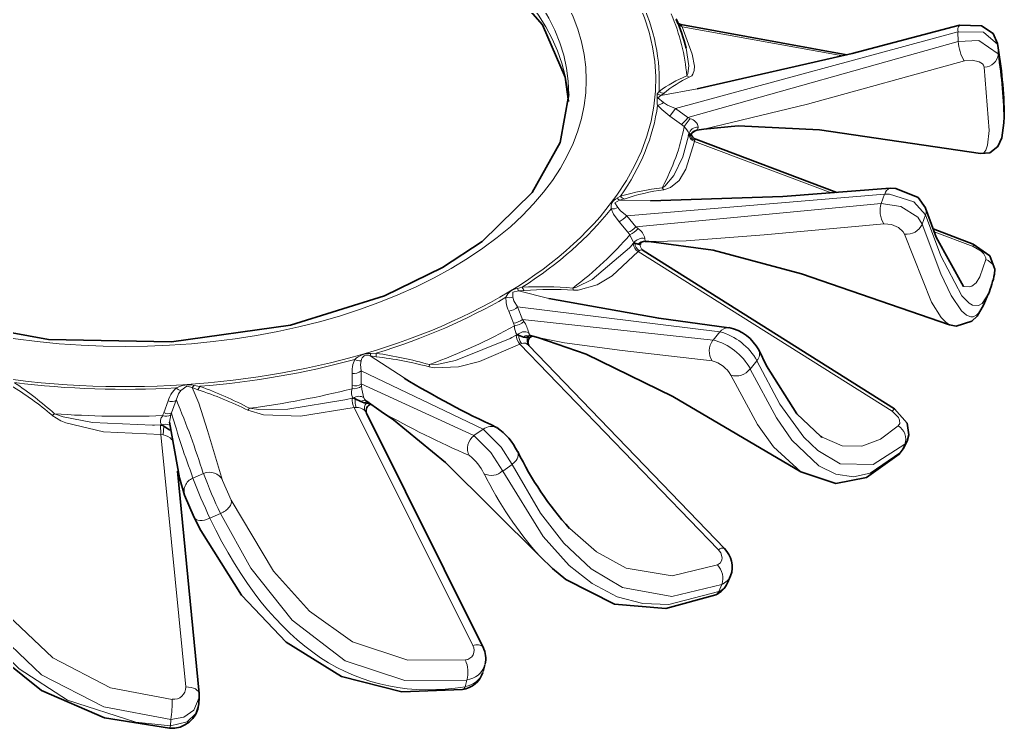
# Model space of a CAD drawing. Extents: x -131 to 1002, y -402 to 783.
# Drawn here: x 713.512 to 716.896, y 408.123 to 410.557 of the extents above; entities that cross this region are included whole.
import ezdxf

# ---------------------------------------------------------------- set-up
doc = ezdxf.new("R2010")
doc.units = 0

msp = doc.modelspace()

# ---------------------------------------------------------------- linework, layer by layer
at = {"color": 7, "lineweight": 35, "ltscale": 0.000230388}
msp.add_line((715.7754, 410.5434), (715.784, 410.5401), dxfattribs=at)
at = {"color": 7, "lineweight": 13, "ltscale": 0.000310977}
msp.add_line((715.7771, 410.5378), (715.7884, 410.5326), dxfattribs=at)
at = {"color": 7, "lineweight": 13, "ltscale": 0.000119028}
msp.add_line((715.7868, 410.5363), (715.784, 410.5401), dxfattribs=at)
at = {"color": 7, "lineweight": 35, "ltscale": 0.014519}
msp.add_line((716.3553, 410.4359), (715.784, 410.5401), dxfattribs=at)
at = {"color": 7, "lineweight": 13, "ltscale": 9.90794e-05}
msp.add_line((715.7884, 410.5326), (715.7868, 410.5363), dxfattribs=at)
at = {"color": 7, "lineweight": 13, "ltscale": 0.014057}
msp.add_line((716.3417, 410.4324), (715.7884, 410.5326), dxfattribs=at)
at = {"color": 7, "lineweight": 13, "ltscale": 0.025155}
msp.add_line((716.7368, 410.5149), (715.7657, 410.2511), dxfattribs=at)
at = {"color": 7, "lineweight": 13, "ltscale": 0.00082658}
msp.add_line((716.7368, 410.5149), (716.7377, 410.4819), dxfattribs=at)
at = {"color": 7, "lineweight": 13, "ltscale": 0.024136}
msp.add_line((715.8082, 410.2207), (716.7377, 410.4819), dxfattribs=at)
at = {"color": 7, "lineweight": 13, "ltscale": 0.000826381}
msp.add_line((716.8737, 410.472), (716.8752, 410.4389), dxfattribs=at)
at = {"color": 7, "lineweight": 13, "ltscale": 0.000252527}
msp.add_line((715.8048, 410.3639), (715.8135, 410.3587), dxfattribs=at)
at = {"color": 7, "lineweight": 13, "ltscale": 0.003153}
msp.add_line((715.8403, 410.319), (715.7161, 410.2968), dxfattribs=at)
at = {"color": 7, "lineweight": 13, "ltscale": 0.000273886}
msp.add_line((715.7093, 410.3104), (715.703, 410.3015), dxfattribs=at)
at = {"color": 7, "lineweight": 13, "ltscale": 0.000347957}
msp.add_line((715.703, 410.3015), (715.7161, 410.2968), dxfattribs=at)
at = {"color": 7, "lineweight": 13, "ltscale": 0.000315765}
msp.add_line((715.7265, 410.304), (715.7161, 410.2968), dxfattribs=at)
at = {"color": 7, "lineweight": 13, "ltscale": 0.000519169}
msp.add_line((715.7046, 410.2629), (715.7189, 410.2478), dxfattribs=at)
at = {"color": 7, "lineweight": 13, "ltscale": 0.000892243}
msp.add_line((715.7469, 410.2258), (715.7189, 410.2478), dxfattribs=at)
at = {"color": 7, "lineweight": 13, "ltscale": 0.000409857}
msp.add_line((715.7247, 410.2721), (715.7386, 410.2634), dxfattribs=at)
at = {"color": 7, "lineweight": 13, "ltscale": 0.00074431}
msp.add_line((715.7657, 410.2511), (715.7386, 410.2634), dxfattribs=at)
at = {"color": 7, "lineweight": 13, "ltscale": 0.000788584}
msp.add_line((715.7469, 410.2258), (715.7657, 410.2511), dxfattribs=at)
at = {"color": 7, "lineweight": 13, "ltscale": 0.001306}
msp.add_line((715.8082, 410.2207), (715.7657, 410.2511), dxfattribs=at)
at = {"color": 7, "lineweight": 13, "ltscale": 0.001223}
msp.add_line((715.7864, 410.1968), (715.7469, 410.2258), dxfattribs=at)
at = {"color": 7, "lineweight": 13, "ltscale": 0.000858391}
msp.add_line((715.7958, 410.1898), (715.817, 410.2168), dxfattribs=at)
at = {"color": 7, "lineweight": 13, "ltscale": 0.000240451}
msp.add_line((715.817, 410.2168), (715.8082, 410.2207), dxfattribs=at)
at = {"color": 7, "lineweight": 35, "ltscale": 0.000510853}
msp.add_line((716.8948, 410.2026), (716.8957, 410.223), dxfattribs=at)
at = {"color": 7, "lineweight": 13, "ltscale": 0.000293732}
msp.add_line((715.7958, 410.1898), (715.7864, 410.1968), dxfattribs=at)
at = {"color": 7, "lineweight": 13, "ltscale": 7.11786e-05}
msp.add_line((715.8389, 410.1766), (715.8413, 410.1781), dxfattribs=at)
at = {"color": 7, "lineweight": 35, "ltscale": 0.000598059}
msp.add_line((715.863, 410.1808), (715.8395, 410.1767), dxfattribs=at)
at = {"color": 7, "lineweight": 13, "ltscale": 0.00023688}
msp.add_line((715.8413, 410.1781), (715.8438, 410.1873), dxfattribs=at)
at = {"color": 7, "lineweight": 35, "ltscale": 2.77295e-05}
msp.add_line((715.8137, 410.1646), (715.8126, 410.1647), dxfattribs=at)
at = {"color": 7, "lineweight": 35, "ltscale": 0.000120141}
msp.add_line((715.8137, 410.1646), (715.8182, 410.1628), dxfattribs=at)
at = {"color": 7, "lineweight": 35, "ltscale": 0.012947}
msp.add_line((716.3204, 409.9631), (715.8359, 410.1459), dxfattribs=at)
at = {"color": 7, "lineweight": 13, "ltscale": 9.55839e-05}
msp.add_line((715.8308, 410.1386), (715.8319, 410.1423), dxfattribs=at)
at = {"color": 7, "lineweight": 13, "ltscale": 0.012574}
msp.add_line((716.3016, 409.9617), (715.8308, 410.1386), dxfattribs=at)
at = {"color": 7, "lineweight": 13, "ltscale": 0.000221201}
msp.add_line((715.7203, 409.9795), (715.7261, 409.9728), dxfattribs=at)
at = {"color": 7, "lineweight": 13, "ltscale": 0.000351473}
msp.add_line((715.577, 409.9503), (715.5649, 409.9432), dxfattribs=at)
at = {"color": 7, "lineweight": 13, "ltscale": 0.000280778}
msp.add_line((715.5649, 409.9432), (715.5738, 409.9363), dxfattribs=at)
at = {"color": 7, "lineweight": 13, "ltscale": 0.000417949}
msp.add_line((715.5899, 409.9408), (715.5738, 409.9363), dxfattribs=at)
at = {"color": 7, "lineweight": 13, "ltscale": 0.022239}
msp.add_line((716.485, 409.9578), (715.5986, 409.883), dxfattribs=at)
at = {"color": 7, "lineweight": 13, "ltscale": 0.000852234}
msp.add_line((716.485, 409.9578), (716.473, 409.9258), dxfattribs=at)
at = {"color": 7, "lineweight": 13, "ltscale": 0.000364608}
msp.add_line((715.5679, 409.9113), (715.5775, 409.9003), dxfattribs=at)
at = {"color": 7, "lineweight": 13, "ltscale": 0.002643}
msp.add_line((715.6795, 409.9342), (715.5738, 409.9363), dxfattribs=at)
at = {"color": 7, "lineweight": 13, "ltscale": 0.021166}
msp.add_line((715.6302, 409.8451), (716.473, 409.9258), dxfattribs=at)
at = {"color": 7, "lineweight": 13, "ltscale": 0.000477286}
msp.add_line((715.5445, 409.9066), (715.5524, 409.8892), dxfattribs=at)
at = {"color": 7, "lineweight": 13, "ltscale": 0.000839242}
msp.add_line((715.5724, 409.8622), (715.5524, 409.8892), dxfattribs=at)
at = {"color": 7, "lineweight": 13, "ltscale": 0.000682061}
msp.add_line((715.5986, 409.883), (715.5775, 409.9003), dxfattribs=at)
at = {"color": 7, "lineweight": 13, "ltscale": 0.001236}
msp.add_line((715.6302, 409.8451), (715.5986, 409.883), dxfattribs=at)
at = {"color": 7, "lineweight": 13, "ltscale": 0.000849368}
msp.add_line((716.6256, 409.8865), (716.6143, 409.8545), dxfattribs=at)
at = {"color": 7, "lineweight": 13, "ltscale": 0.001159}
msp.add_line((715.6017, 409.8263), (715.5724, 409.8622), dxfattribs=at)
at = {"color": 7, "lineweight": 13, "ltscale": 0.000219717}
msp.add_line((715.6371, 409.8395), (715.6302, 409.8451), dxfattribs=at)
at = {"color": 7, "lineweight": 13, "ltscale": 0.000277506}
msp.add_line((715.6086, 409.8176), (715.6017, 409.8263), dxfattribs=at)
at = {"color": 7, "lineweight": 13, "ltscale": 0.000793663}
msp.add_line((715.6226, 409.7891), (715.6086, 409.8176), dxfattribs=at)
at = {"color": 7, "lineweight": 35, "ltscale": 0.003667}
msp.add_line((716.7888, 409.7861), (716.6516, 409.838), dxfattribs=at)
at = {"color": 7, "lineweight": 13, "ltscale": 0.003595}
msp.add_line((716.7898, 409.7775), (716.6553, 409.8283), dxfattribs=at)
at = {"color": 7, "lineweight": 13, "ltscale": 0.000124198}
msp.add_line((715.6114, 409.777), (715.608, 409.7734), dxfattribs=at)
at = {"color": 7, "lineweight": 13, "ltscale": 0.000345813}
msp.add_line((715.6206, 409.7874), (715.6114, 409.777), dxfattribs=at)
at = {"color": 7, "lineweight": 13, "ltscale": 7.29276e-05}
msp.add_line((715.6206, 409.7874), (715.6226, 409.7895), dxfattribs=at)
at = {"color": 7, "lineweight": 35, "ltscale": 8.0659e-05}
msp.add_line((715.6259, 409.7888), (715.6227, 409.7894), dxfattribs=at)
at = {"color": 7, "lineweight": 35, "ltscale": 0.000291795}
msp.add_line((715.6259, 409.7888), (715.6371, 409.7855), dxfattribs=at)
at = {"color": 7, "lineweight": 35, "ltscale": 0.000124057}
msp.add_line((715.6371, 409.7855), (715.642, 409.785), dxfattribs=at)
at = {"color": 7, "lineweight": 35, "ltscale": 6.61077e-05}
msp.add_line((715.6445, 409.7859), (715.642, 409.785), dxfattribs=at)
at = {"color": 7, "lineweight": 35, "ltscale": 9.35682e-05}
msp.add_line((715.6447, 409.786), (715.6478, 409.7881), dxfattribs=at)
at = {"color": 7, "lineweight": 13, "ltscale": 0.00023254}
msp.add_line((715.6622, 409.7959), (715.6603, 409.805), dxfattribs=at)
at = {"color": 7, "lineweight": 35, "ltscale": 7.02277e-05}
msp.add_line((715.6636, 409.7945), (715.6608, 409.7944), dxfattribs=at)
at = {"color": 7, "lineweight": 13, "ltscale": 4.90956e-05}
msp.add_line((715.6636, 409.7945), (715.6622, 409.7959), dxfattribs=at)
at = {"color": 7, "lineweight": 35, "ltscale": 0.000260997}
msp.add_line((715.6636, 409.7945), (715.6741, 409.7943), dxfattribs=at)
at = {"color": 7, "lineweight": 13, "ltscale": 0.000217465}
msp.add_line((716.7898, 409.7775), (716.7888, 409.7861), dxfattribs=at)
at = {"color": 7, "lineweight": 13, "ltscale": 0.000121652}
msp.add_line((715.6373, 409.7599), (715.6409, 409.7632), dxfattribs=at)
at = {"color": 7, "lineweight": 13, "ltscale": 0.025764}
msp.add_line((716.5103, 409.2123), (715.6373, 409.7599), dxfattribs=at)
at = {"color": 7, "lineweight": 35, "ltscale": 0.00014053}
msp.add_line((715.6544, 409.764), (715.6501, 409.7677), dxfattribs=at)
at = {"color": 7, "lineweight": 35, "ltscale": 0.02554}
msp.add_line((716.5192, 409.2202), (715.6544, 409.764), dxfattribs=at)
at = {"color": 7, "lineweight": 13, "ltscale": 0.000426332}
msp.add_line((715.2394, 409.638), (715.2228, 409.6338), dxfattribs=at)
at = {"color": 7, "lineweight": 13, "ltscale": 0.000456546}
msp.add_line((715.1829, 409.6033), (715.1836, 409.5851), dxfattribs=at)
at = {"color": 7, "lineweight": 13, "ltscale": 0.000326698}
msp.add_line((715.2068, 409.6033), (715.2108, 409.5908), dxfattribs=at)
at = {"color": 7, "lineweight": 13, "ltscale": 0.000222712}
msp.add_line((715.2228, 409.6338), (715.2264, 409.6257), dxfattribs=at)
at = {"color": 7, "lineweight": 13, "ltscale": 0.000497832}
msp.add_line((715.2463, 409.6265), (715.2264, 409.6257), dxfattribs=at)
at = {"color": 7, "lineweight": 13, "ltscale": 0.002683}
msp.add_line((715.3305, 409.5995), (715.2264, 409.6257), dxfattribs=at)
at = {"color": 7, "lineweight": 13, "ltscale": 0.000196436}
msp.add_line((715.4131, 409.6349), (715.4154, 409.6274), dxfattribs=at)
at = {"color": 7, "lineweight": 35, "ltscale": 0.001035}
msp.add_line((716.8248, 409.5765), (716.8414, 409.6144), dxfattribs=at)
at = {"color": 7, "lineweight": 13, "ltscale": 0.000606083}
msp.add_line((715.2234, 409.5701), (715.2108, 409.5908), dxfattribs=at)
at = {"color": 7, "lineweight": 13, "ltscale": 0.017505}
msp.add_line((715.9183, 409.4839), (715.2234, 409.5701), dxfattribs=at)
at = {"color": 7, "lineweight": 13, "ltscale": 0.001154}
msp.add_line((715.2404, 409.5272), (715.2234, 409.5701), dxfattribs=at)
at = {"color": 7, "lineweight": 13, "ltscale": 0.001084}
for p, q in [((715.2087, 409.5146), (715.1932, 409.5551)), ((714.0068, 409.2064), (714.0223, 409.2469))]:
    msp.add_line(p, q, dxfattribs=at)
at = {"color": 7, "lineweight": 13, "ltscale": 0.00026021}
msp.add_line((715.2123, 409.5049), (715.2087, 409.5146), dxfattribs=at)
at = {"color": 7, "lineweight": 13, "ltscale": 0.016461}
msp.add_line((715.2404, 409.5272), (715.895, 409.4556), dxfattribs=at)
at = {"color": 7, "lineweight": 13, "ltscale": 0.000194739}
msp.add_line((715.2446, 409.5206), (715.2404, 409.5272), dxfattribs=at)
at = {"color": 7, "lineweight": 13, "ltscale": 0.000419797}
msp.add_line((715.2184, 409.4727), (715.2036, 409.4649), dxfattribs=at)
at = {"color": 7, "lineweight": 35, "ltscale": 0.000127228}
msp.add_line((715.2268, 409.4728), (715.2219, 409.4743), dxfattribs=at)
at = {"color": 7, "lineweight": 35, "ltscale": 0.000441834}
msp.add_line((715.2268, 409.4728), (715.2433, 409.4666), dxfattribs=at)
at = {"color": 7, "lineweight": 13, "ltscale": 0.000139409}
msp.add_line((715.2726, 409.47), (715.2675, 409.472), dxfattribs=at)
at = {"color": 7, "lineweight": 35, "ltscale": 9.78706e-05}
msp.add_line((715.2712, 409.4679), (715.2678, 409.4659), dxfattribs=at)
at = {"color": 7, "lineweight": 35, "ltscale": 2.78447e-05}
msp.add_line((715.2699, 409.4705), (715.271, 409.4703), dxfattribs=at)
at = {"color": 7, "lineweight": 35, "ltscale": 0.000575309}
msp.add_line((715.2933, 409.4645), (715.271, 409.4703), dxfattribs=at)
at = {"color": 7, "lineweight": 35, "ltscale": 8.83726e-05}
msp.add_line((715.2712, 409.4679), (715.2744, 409.4695), dxfattribs=at)
at = {"color": 7, "lineweight": 13, "ltscale": 0.00091746}
msp.add_line((715.9183, 409.4839), (715.895, 409.4556), dxfattribs=at)
at = {"color": 7, "lineweight": 13, "ltscale": 0.000149458}
msp.add_line((715.2036, 409.4648), (715.1982, 409.4621), dxfattribs=at)
at = {"color": 7, "lineweight": 13, "ltscale": 0.000153866}
msp.add_line((715.2311, 409.4424), (715.2368, 409.4446), dxfattribs=at)
at = {"color": 7, "lineweight": 13, "ltscale": 0.024534}
msp.add_line((715.9128, 408.7365), (715.2311, 409.4424), dxfattribs=at)
at = {"color": 7, "lineweight": 35, "ltscale": 0.000219652}
msp.add_line((715.2433, 409.4666), (715.252, 409.4648), dxfattribs=at)
at = {"color": 7, "lineweight": 35, "ltscale": 0.000126657}
msp.add_line((715.257, 409.4649), (715.252, 409.4648), dxfattribs=at)
at = {"color": 7, "lineweight": 35, "ltscale": 0.000280114}
msp.add_line((715.2574, 409.465), (715.2686, 409.4664), dxfattribs=at)
at = {"color": 7, "lineweight": 35, "ltscale": 0.024218}
msp.add_line((715.9343, 408.74), (715.2622, 409.4377), dxfattribs=at)
at = {"color": 7, "lineweight": 13, "ltscale": 0.000213906}
msp.add_line((714.7181, 409.4106), (714.7161, 409.4023), dxfattribs=at)
at = {"color": 7, "lineweight": 13, "ltscale": 0.003489}
msp.add_line((714.8331, 409.3263), (714.7161, 409.4023), dxfattribs=at)
at = {"color": 7, "lineweight": 13, "ltscale": 0.000537597}
msp.add_line((714.7373, 409.399), (714.7161, 409.4023), dxfattribs=at)
at = {"color": 7, "lineweight": 13, "ltscale": 0.000474747}
msp.add_line((714.7371, 409.4112), (714.7181, 409.4106), dxfattribs=at)
at = {"color": 7, "lineweight": 13, "ltscale": 0.00030521}
msp.add_line((714.7371, 409.4112), (714.7373, 409.399), dxfattribs=at)
at = {"color": 7, "lineweight": 13, "ltscale": 0.000471301}
msp.add_line((714.6635, 409.3898), (714.6569, 409.3721), dxfattribs=at)
at = {"color": 7, "lineweight": 13, "ltscale": 0.000320842}
msp.add_line((714.6851, 409.3851), (714.683, 409.3724), dxfattribs=at)
at = {"color": 7, "lineweight": 13, "ltscale": 0.000559282}
msp.add_line((714.6856, 409.3502), (714.683, 409.3724), dxfattribs=at)
at = {"color": 7, "lineweight": 13, "ltscale": 0.00019272}
msp.add_line((714.9203, 409.3718), (714.9188, 409.3642), dxfattribs=at)
at = {"color": 7, "lineweight": 13, "ltscale": 0.000913532}
msp.add_line((716.0458, 409.3854), (716.0229, 409.3568), dxfattribs=at)
at = {"color": 7, "lineweight": 13, "ltscale": 0.001053}
msp.add_line((714.6548, 409.2993), (714.6548, 409.3414), dxfattribs=at)
at = {"color": 7, "lineweight": 13, "ltscale": 0.011617}
msp.add_line((715.1052, 409.1505), (714.6856, 409.3502), dxfattribs=at)
at = {"color": 7, "lineweight": 13, "ltscale": 0.001117}
msp.add_line((714.6859, 409.3055), (714.6856, 409.3502), dxfattribs=at)
at = {"color": 7, "lineweight": 13, "ltscale": 0.000263301}
msp.add_line((714.1117, 409.3006), (714.1041, 409.2933), dxfattribs=at)
at = {"color": 7, "lineweight": 13, "ltscale": 0.000483415}
msp.add_line((714.1307, 409.2972), (714.1117, 409.3006), dxfattribs=at)
at = {"color": 7, "lineweight": 13, "ltscale": 0.000251844}
msp.add_line((714.6546, 409.2892), (714.6548, 409.2993), dxfattribs=at)
at = {"color": 7, "lineweight": 13, "ltscale": 0.010651}
msp.add_line((714.6859, 409.3055), (715.0731, 409.1279), dxfattribs=at)
at = {"color": 7, "lineweight": 13, "ltscale": 0.000179801}
msp.add_line((714.6868, 409.2984), (714.6859, 409.3055), dxfattribs=at)
at = {"color": 7, "lineweight": 13, "ltscale": 0.000509528}
msp.add_line((714.0489, 409.2917), (714.0358, 409.2761), dxfattribs=at)
at = {"color": 7, "lineweight": 13, "ltscale": 0.000575514}
msp.add_line((714.0499, 409.2498), (714.0576, 409.2715), dxfattribs=at)
at = {"color": 7, "lineweight": 13, "ltscale": 0.000351688}
msp.add_line((714.0655, 409.2831), (714.0576, 409.2715), dxfattribs=at)
at = {"color": 7, "lineweight": 13, "ltscale": 0.000536757}
msp.add_line((714.1242, 409.2857), (714.1041, 409.2933), dxfattribs=at)
at = {"color": 7, "lineweight": 13, "ltscale": 0.000332065}
msp.add_line((714.1307, 409.2972), (714.1242, 409.2857), dxfattribs=at)
at = {"color": 7, "lineweight": 13, "ltscale": 0.001152}
msp.add_line((714.0334, 409.2067), (714.0499, 409.2498), dxfattribs=at)
at = {"color": 7, "lineweight": 13, "ltscale": 0.000172298}
msp.add_line((714.6354, 409.2521), (714.6287, 409.2505), dxfattribs=at)
at = {"color": 7, "lineweight": 13, "ltscale": 0.000482991}
msp.add_line((714.6542, 409.2565), (714.6354, 409.2521), dxfattribs=at)
at = {"color": 7, "lineweight": 35, "ltscale": 0.000164094}
msp.add_line((714.6647, 409.2547), (714.6586, 409.2573), dxfattribs=at)
at = {"color": 7, "lineweight": 35, "ltscale": 0.000554445}
msp.add_line((714.6647, 409.2547), (714.6845, 409.2448), dxfattribs=at)
at = {"color": 7, "lineweight": 35, "ltscale": 0.000296517}
msp.add_line((714.6845, 409.2448), (714.6957, 409.241), dxfattribs=at)
at = {"color": 7, "lineweight": 35, "ltscale": 0.000177855}
msp.add_line((714.7028, 409.2398), (714.6957, 409.241), dxfattribs=at)
at = {"color": 7, "lineweight": 35, "ltscale": 0.001584}
msp.add_line((714.7545, 409.2103), (714.7029, 409.247), dxfattribs=at)
at = {"color": 7, "lineweight": 35, "ltscale": 0.000252808}
msp.add_line((714.7034, 409.2397), (714.7134, 409.2388), dxfattribs=at)
at = {"color": 7, "lineweight": 13, "ltscale": 0.000245899}
msp.add_line((713.6309, 409.2031), (713.6228, 409.1976), dxfattribs=at)
at = {"color": 7, "lineweight": 13, "ltscale": 0.000262105}
msp.add_line((714.0028, 409.1967), (714.0068, 409.2064), dxfattribs=at)
at = {"color": 7, "lineweight": 13, "ltscale": 0.000639957}
msp.add_line((714.0266, 409.1746), (714.031, 409.1998), dxfattribs=at)
at = {"color": 7, "lineweight": 13, "ltscale": 0.000184347}
msp.add_line((714.031, 409.1998), (714.0334, 409.2067), dxfattribs=at)
at = {"color": 7, "lineweight": 13, "ltscale": 0.000215458}
msp.add_line((714.3014, 409.2218), (714.2963, 409.2149), dxfattribs=at)
at = {"color": 7, "lineweight": 13, "ltscale": 0.000180088}
msp.add_line((714.6613, 409.2241), (714.6684, 409.2251), dxfattribs=at)
at = {"color": 7, "lineweight": 13, "ltscale": 0.02283}
msp.add_line((715.0696, 408.4073), (714.6613, 409.2241), dxfattribs=at)
at = {"color": 7, "lineweight": 13, "ltscale": 0.00026739}
msp.add_line((714.6976, 409.2137), (714.7042, 409.2053), dxfattribs=at)
at = {"color": 7, "lineweight": 35, "ltscale": 0.022477}
msp.add_line((715.1048, 408.4004), (714.7042, 409.2053), dxfattribs=at)
at = {"color": 7, "lineweight": 13, "ltscale": 0.00029728}
msp.add_line((716.5103, 409.2123), (716.5192, 409.2202), dxfattribs=at)
at = {"color": 7, "lineweight": 13, "ltscale": 0.000183131}
msp.add_line((713.9755, 409.1643), (713.9682, 409.1642), dxfattribs=at)
at = {"color": 7, "lineweight": 13, "ltscale": 0.000509772}
msp.add_line((713.9959, 409.1648), (713.9755, 409.1643), dxfattribs=at)
at = {"color": 7, "lineweight": 13, "ltscale": 0.000829456}
msp.add_line((713.9959, 409.1648), (713.9965, 409.1316), dxfattribs=at)
at = {"color": 7, "lineweight": 35, "ltscale": 0.000187765}
msp.add_line((714.0071, 409.1607), (714.0007, 409.1646), dxfattribs=at)
at = {"color": 7, "lineweight": 13, "ltscale": 0.021783}
msp.add_line((714.0821, 408.2645), (713.9965, 409.1316), dxfattribs=at)
at = {"color": 7, "lineweight": 13, "ltscale": 0.000192806}
msp.add_line((713.9965, 409.1316), (714.0042, 409.131), dxfattribs=at)
at = {"color": 7, "lineweight": 13, "ltscale": 0.000746704}
msp.add_line((714.0071, 409.1607), (714.0042, 409.131), dxfattribs=at)
at = {"color": 7, "lineweight": 35, "ltscale": 0.000628046}
msp.add_line((714.0071, 409.1607), (714.028, 409.1467), dxfattribs=at)
at = {"color": 7, "lineweight": 13, "ltscale": 0.000980923}
msp.add_line((715.1052, 409.1505), (715.0731, 409.1279), dxfattribs=at)
at = {"color": 7, "lineweight": 35, "ltscale": 0.000135462}
msp.add_line((716.2706, 409.1223), (716.266, 409.1252), dxfattribs=at)
at = {"color": 7, "lineweight": 13, "ltscale": 0.000743841}
msp.add_line((716.5411, 409.0716), (716.5542, 409.0983), dxfattribs=at)
at = {"color": 7, "lineweight": 35, "ltscale": 0.000742449}
msp.add_line((716.5488, 409.0825), (716.562, 409.1091), dxfattribs=at)
at = {"color": 7, "lineweight": 13, "ltscale": 0.000332411}
msp.add_line((716.5542, 409.0983), (716.562, 409.1091), dxfattribs=at)
at = {"color": 7, "lineweight": 35, "ltscale": 0.000576928}
msp.add_line((716.5488, 409.0825), (716.5353, 409.0637), dxfattribs=at)
at = {"color": 7, "lineweight": 13, "ltscale": 0.000243841}
msp.add_line((716.5411, 409.0716), (716.5353, 409.0637), dxfattribs=at)
at = {"color": 7, "lineweight": 13, "ltscale": 0.000333138}
msp.add_line((716.5488, 409.0825), (716.5411, 409.0716), dxfattribs=at)
at = {"color": 7, "lineweight": 13, "ltscale": 0.00097713}
msp.add_line((715.204, 409.029), (715.1724, 409.006), dxfattribs=at)
at = {"color": 7, "lineweight": 35, "ltscale": 0.019179}
msp.add_line((714.1281, 408.2419), (714.0543, 409.0055), dxfattribs=at)
at = {"color": 7, "lineweight": 13, "ltscale": 0.00099959}
msp.add_line((714.1436, 408.9978), (714.1068, 408.9822), dxfattribs=at)
at = {"color": 7, "lineweight": 13, "ltscale": 0.00186}
msp.add_line((714.2383, 408.9057), (714.2087, 408.9739), dxfattribs=at)
at = {"color": 7, "lineweight": 35, "ltscale": 0.002067}
msp.add_line((714.0786, 408.923), (714.1113, 408.847), dxfattribs=at)
at = {"color": 7, "lineweight": 13, "ltscale": 0.000999618}
msp.add_line((714.2019, 408.8603), (714.1653, 408.8442), dxfattribs=at)
at = {"color": 7, "lineweight": 35, "ltscale": 0.001471}
msp.add_line((715.301, 408.7127), (715.3432, 408.6718), dxfattribs=at)
at = {"color": 7, "lineweight": 35, "ltscale": 0.000667295}
msp.add_line((715.9449, 408.6221), (715.9553, 408.6466), dxfattribs=at)
at = {"color": 7, "lineweight": 13, "ltscale": 0.000658248}
msp.add_line((715.9152, 408.5923), (715.9252, 408.6167), dxfattribs=at)
at = {"color": 7, "lineweight": 35, "ltscale": 0.000591859}
msp.add_line((715.1049, 408.3175), (715.111, 408.3404), dxfattribs=at)
at = {"color": 7, "lineweight": 13, "ltscale": 0.000587688}
msp.add_line((715.043, 408.2656), (715.0488, 408.2884), dxfattribs=at)
at = {"color": 7, "lineweight": 35, "ltscale": 0.000551012}
msp.add_line((714.1271, 408.2068), (714.1284, 408.2289), dxfattribs=at)
at = {"color": 7, "lineweight": 35, "ltscale": 0.00032739}
msp.add_line((714.1281, 408.2419), (714.1284, 408.2289), dxfattribs=at)
at = {"color": 7, "lineweight": 13, "ltscale": 0.000552724}
msp.add_line((714.03, 408.1308), (714.0308, 408.1529), dxfattribs=at)
at = {"color": 7, "lineweight": 13, "ltscale": 0.000222799}
msp.add_line((714.03, 408.1308), (714.0264, 408.1226), dxfattribs=at)
at = {"color": 7, "lineweight": 35}
for points in [[(712.7836, 410.8463), (713.0713, 410.9767), (713.4069, 411.0646), (713.8235, 411.1058), (714.244, 411.0805), (714.6358, 410.9908), (714.9308, 410.8655), (715.1627, 410.7057), (715.3086, 410.5391), (715.387, 410.3588), (715.3987, 410.2756)], [(715.8403, 410.319), (716.3739, 410.4406), (716.7425, 410.5374)], [(716.7425, 410.5374), (716.8176, 410.5357), (716.8578, 410.5094), (716.8733, 410.4752)], [(712.3494, 410.3002), (712.379, 410.1343), (712.4749, 409.9633), (712.6478, 409.795), (712.8996, 409.6447), (713.2095, 409.5316), (713.611, 409.4581), (714.0329, 409.4498), (714.4425, 409.5074), (714.7657, 409.6082), (714.9651, 409.7051)], [(715.3994, 410.3002), (715.3698, 410.1343), (715.2738, 409.9633), (715.101, 409.795), (714.9651, 409.7051)], [(716.8145, 410.0965), (716.2613, 410.1778), (715.982, 410.1922), (715.863, 410.1808)], [(716.8948, 410.2026), (716.8884, 410.1511), (716.8742, 410.1208), (716.847, 410.0998), (716.8145, 410.0965)], [(715.6795, 409.9342), (716.1349, 409.9499), (716.5042, 409.9775)], [(716.6255, 409.9101), (716.6, 409.9458), (716.5234, 409.9774), (716.5042, 409.9775)], [(716.7566, 409.6405), (716.6625, 409.8098), (716.6259, 409.9089)], [(716.7085, 409.509), (716.1986, 409.6842), (715.8951, 409.7655), (715.6741, 409.7943)], [(716.7888, 409.7861), (716.8464, 409.745), (716.8643, 409.6992), (716.8628, 409.6831)], [(715.3305, 409.5995), (715.7082, 409.5311), (715.9497, 409.4985)], [(716.8248, 409.5765), (716.8027, 409.5384), (716.7853, 409.5211), (716.7313, 409.5041), (716.7085, 409.509)], [(716.1971, 409.0032), (715.7568, 409.2621), (715.4588, 409.408), (715.2933, 409.4645)], [(716.266, 409.1252), (716.1832, 409.2032), (716.079, 409.3679), (716.0522, 409.4221)], [(715.301, 408.7127), (714.9749, 409.0353), (714.7963, 409.1819), (714.7545, 409.2103)], [(716.5192, 409.2202), (716.5629, 409.1704), (716.5685, 409.1311), (716.562, 409.1091)], [(714.0266, 409.1746), (714.0607, 408.9825), (714.0786, 408.923)], [(716.5353, 409.0637), (716.4222, 408.9839), (716.317, 408.9638), (716.1971, 409.0032)], [(714.0264, 408.1226), (713.8027, 408.1583), (713.587, 408.2522), (713.3924, 408.4075), (713.2401, 408.5986), (713.0851, 408.8969)], [(715.034, 408.2562), (714.825, 408.248), (714.6183, 408.3001), (714.4271, 408.4182), (714.2736, 408.58), (714.1342, 408.8015), (714.1113, 408.847)], [(715.9044, 408.5816), (715.7333, 408.534), (715.5568, 408.5485), (715.3895, 408.6334), (715.3432, 408.6718)]]:
    msp.add_lwpolyline(points, dxfattribs=at)
at = {"color": 7, "lineweight": 13}
for points in [[(715.7884, 410.5326), (715.8231, 410.4381), (715.8308, 410.3976), (715.8303, 410.3827), (715.826, 410.3699), (715.8217, 410.3643), (715.8135, 410.3587)], [(716.8737, 410.472), (716.8246, 410.5144), (716.7368, 410.5149)], [(716.7377, 410.4819), (716.8093, 410.4854), (716.8752, 410.4389)], [(715.8024, 410.4592), (715.8122, 410.3981), (715.8089, 410.3716), (715.8048, 410.3639)], [(715.863, 410.1808), (716.2193, 410.2664), (716.7592, 410.4148)], [(716.7592, 410.4148), (716.7858, 410.4177), (716.8105, 410.4121), (716.8209, 410.4053), (716.8246, 410.4009), (716.8275, 410.3935)], [(716.8275, 410.3935), (716.8441, 410.1765), (716.8389, 410.1257), (716.8332, 410.1088), (716.826, 410.0994), (716.8145, 410.0965)], [(715.703, 410.3015), (715.7029, 410.2667), (715.7046, 410.2629)], [(715.7161, 410.2968), (715.7056, 410.2877), (715.7247, 410.2721)], [(715.8112, 410.1578), (715.791, 410.0852), (715.7608, 410.0215), (715.7291, 409.985), (715.7203, 409.9795)], [(715.8308, 410.1386), (715.8019, 410.0433), (715.7787, 410.0046), (715.7493, 409.9801), (715.7261, 409.9728)], [(716.6256, 409.8865), (716.5854, 409.9307), (716.5019, 409.9579), (716.485, 409.9578)], [(715.5738, 409.9363), (715.558, 409.9281), (715.5679, 409.9113)], [(716.473, 409.9258), (716.5402, 409.9155), (716.5992, 409.8784), (716.6143, 409.8545)], [(716.8414, 409.6144), (716.8204, 409.5823), (716.8081, 409.5748), (716.7874, 409.576), (716.7755, 409.5828), (716.7509, 409.6082), (716.6782, 409.7461), (716.6256, 409.8865)], [(715.6741, 409.7943), (715.8025, 409.7975), (716.0712, 409.818), (716.4828, 409.8556)], [(716.4828, 409.8556), (716.5082, 409.8531), (716.5327, 409.8427), (716.5489, 409.8284), (716.5534, 409.8201)], [(716.6143, 409.8545), (716.6785, 409.6834), (716.7139, 409.6096), (716.7495, 409.5569), (716.7667, 409.5421), (716.7817, 409.5363), (716.7889, 409.5365), (716.8022, 409.5428), (716.8104, 409.5511), (716.8248, 409.5765)], [(716.5534, 409.8201), (716.6458, 409.5869), (716.6788, 409.5339), (716.6948, 409.5172), (716.7085, 409.509)], [(715.608, 409.7733), (715.4795, 409.6638), (715.4254, 409.6381), (715.4131, 409.6349)], [(716.8328, 409.7335), (716.8328, 409.7392), (716.8265, 409.752), (716.8166, 409.7621), (716.7898, 409.7775)], [(715.6373, 409.7599), (715.548, 409.6765), (715.497, 409.6457), (715.4319, 409.6274), (715.4154, 409.6274)], [(716.8328, 409.7335), (716.8124, 409.6731), (716.7994, 409.6533), (716.7844, 409.6414), (716.7761, 409.6386), (716.7565, 409.6405)], [(715.2264, 409.6257), (715.2068, 409.6212), (715.2068, 409.6033)], [(715.2311, 409.4424), (715.0922, 409.3821), (715.0196, 409.3639), (714.937, 409.3607), (714.9188, 409.3642)], [(715.1982, 409.462), (715.0094, 409.386), (714.9507, 409.3739), (714.9203, 409.3718)], [(715.2933, 409.4645), (715.3846, 409.4467), (715.5825, 409.4203), (715.892, 409.3846)], [(716.5542, 409.0983), (716.4458, 409.0286), (716.3317, 409.0311), (716.2548, 409.0768), (716.2074, 409.1229), (716.1248, 409.2363), (716.0458, 409.3854)], [(715.9562, 409.3354), (716.0476, 409.1656), (716.1024, 409.0896), (716.1971, 409.0032)], [(716.0229, 409.3568), (716.1128, 409.1886), (716.1663, 409.1129), (716.2587, 409.0241), (716.3173, 408.995), (716.3774, 408.9866), (716.435, 408.9988), (716.5411, 409.0716)], [(714.1041, 409.2933), (714.0856, 409.2976), (714.0655, 409.2831)], [(714.2087, 408.9739), (714.1568, 409.1459), (714.1278, 409.2396), (714.1041, 409.2933)], [(714.6287, 409.2505), (714.4335, 409.2191), (714.3335, 409.2176), (714.3014, 409.2218)], [(713.9965, 409.1316), (713.7996, 409.1409), (713.6706, 409.1714), (713.6535, 409.1788), (713.6228, 409.1976)], [(713.9681, 409.1642), (713.7614, 409.1736), (713.6609, 409.1926), (713.6309, 409.2031)], [(714.6613, 409.2241), (714.4771, 409.1946), (714.3495, 409.199), (714.2963, 409.2149)], [(716.532, 409.1617), (716.5367, 409.1701), (716.5366, 409.1806), (716.5326, 409.1902), (716.5103, 409.2123)], [(715.204, 409.029), (715.1663, 409.0887), (715.1052, 409.1505)], [(716.532, 409.1617), (716.4712, 409.1154), (716.407, 409.0917), (716.3391, 409.0934), (716.2706, 409.1223)], [(715.0731, 409.1279), (715.1312, 409.0705), (715.1724, 409.006)], [(715.9252, 408.6167), (715.7537, 408.5756), (715.5842, 408.6065), (715.4763, 408.6702), (715.3817, 408.7589), (715.3018, 408.8621), (715.204, 409.029)], [(715.1724, 409.006), (715.3112, 408.7814), (715.4006, 408.6822), (715.4792, 408.6198), (715.5652, 408.5746), (715.6537, 408.5508), (715.7429, 408.5475), (715.9152, 408.5923)], [(714.0359, 408.222), (713.8242, 408.2621), (713.6258, 408.3648), (713.4491, 408.5314), (713.3129, 408.7312), (713.2147, 408.9358)], [(714.0308, 408.1529), (713.8008, 408.196), (713.5861, 408.3065), (713.4005, 408.4822), (713.2596, 408.691), (713.1603, 408.8996)], [(715.0438, 408.3575), (714.8464, 408.3561), (714.6558, 408.4196), (714.5077, 408.5253), (714.3845, 408.6622), (714.2383, 408.9057)], [(713.1231, 408.8911), (713.2272, 408.6742), (713.3685, 408.4675), (713.5096, 408.327), (713.6754, 408.2198), (713.9102, 408.1437), (714.03, 408.1308)], [(715.0488, 408.2884), (714.8351, 408.2864), (714.6307, 408.3549), (714.4485, 408.494), (714.3065, 408.6729), (714.2019, 408.8603)], [(715.9107, 408.6839), (715.7543, 408.6463), (715.5969, 408.6723), (715.494, 408.7288), (715.4023, 408.8093)], [(715.9107, 408.6839), (715.9204, 408.6907), (715.9256, 408.7008), (715.9263, 408.7087), (715.9214, 408.725), (715.9128, 408.7365)], [(714.0308, 408.1529), (714.0753, 408.1608), (714.1096, 408.1845), (714.1284, 408.2289)], [(714.1271, 408.2068), (714.1157, 408.1722), (714.087, 408.1451), (714.03, 408.1308)]]:
    msp.add_lwpolyline(points, dxfattribs=at)
for centre, radius, start, end in [((715.7913, 410.5603), 0.0244, 193.1185, 259.493), ((716.7599, 410.5223), 0.0236, 139.0614, 197.7758), ((716.8846, 410.4911), 0.1472, 183.5973, 211.3061), ((715.3066, 410.2005), 1.5898, 0.8309, 9.8269), ((716.8279, 410.4421), 0.0481, 269.6159, 356.124), ((715.3062, 410.1836), 1.5892, 0.6828, 9.2414), ((715.9858, 409.9311), 0.4692, 112.6932, 126.0882), ((715.9617, 410.0281), 0.3624, 114.154, 130.4433), ((715.7277, 410.3332), 0.0292, 231.1218, 267.7861), ((715.6956, 410.3085), 0.0466, 281.2634, 308.7379), ((715.7124, 410.2856), 0.1157, 309.8096, 325.8713), ((715.8091, 410.1806), 0.0362, 10.9189, 77.6433), ((715.7405, 410.1342), 0.0783, 22.714, 45.1779), ((715.8411, 410.1575), 0.0296, 84.8008, 166.4228), ((715.8447, 410.1478), 0.0305, 96.4391, 150.6168), ((715.8395, 410.165), 0.0276, 185.5306, 251.9432), ((715.8427, 410.1698), 0.0295, 190.2064, 248.7457), ((715.8359, 410.1423), 0.00378, 91.4106, 180.6488), ((715.8246, 409.1087), 0.8771, 96.8323, 106.3915), ((716.5106, 409.953), 0.0257, 104.7628, 169.4786), ((715.5778, 409.9125), 0.0331, 112.9294, 190.2144), ((715.5972, 409.964), 0.0244, 214.1401, 252.4032), ((715.8275, 409.2405), 0.7393, 97.8795, 108.7369), ((715.5468, 409.9542), 0.0478, 267.1637, 296.168), ((716.5518, 409.9007), 0.0827, 162.2843, 213.1672), ((716.5939, 409.8982), 0.0338, 339.8051, 20.6233), ((715.5331, 409.9381), 0.0855, 297.4392, 319.9426), ((715.5784, 409.8924), 0.0701, 289.4428, 317.5756), ((715.575, 409.8904), 0.0803, 294.8524, 320.7029), ((715.6055, 409.7921), 0.0568, 13.2756, 56.3668), ((716.5613, 409.8781), 0.0583, 262.2045, 336.0167), ((715.6525, 409.7702), 0.0356, 77.3287, 145.8584), ((715.6558, 409.7903), 0.0354, 184.8377, 238.6764), ((715.6606, 409.792), 0.0349, 185.2203, 235.6429), ((715.6601, 409.7656), 0.0303, 85.9951, 139.2974), ((715.6633, 409.7659), 0.0286, 89.3641, 138.0513), ((715.6705, 409.7836), 0.0259, 175.5567, 218.0641), ((715.6483, 409.7542), 0.0115, 38.3118, 129.7271), ((716.8193, 409.6909), 0.0441, 338.7045, 72.5067), ((715.306, 408.3862), 1.2534, 85.1011, 93.0481), ((715.2615, 409.6432), 0.0226, 193.2464, 227.7606), ((715.195, 409.6479), 0.0462, 254.7815, 284.8294), ((715.2299, 409.5833), 0.0508, 97.9896, 156.9691), ((715.3384, 408.5204), 1.1098, 86.0258, 94.7608), ((715.3007, 409.606), 0.1189, 190.153, 205.3425), ((715.1822, 409.6155), 0.0614, 280.2777, 312.2782), ((715.2056, 409.5692), 0.0546, 273.2749, 309.7078), ((715.2046, 409.5621), 0.0577, 277.6959, 313.9181), ((715.262, 409.5018), 0.0494, 176.4261, 214.5407), ((715.1262, 409.446), 0.1399, 14.8649, 32.2112), ((715.2667, 409.4752), 0.0483, 182.8796, 222.7094), ((715.2479, 409.448), 0.0368, 68.238, 135.2494), ((715.2706, 409.4724), 0.0437, 179.4323, 219.5136), ((715.2606, 409.447), 0.0261, 74.7862, 131.3306), ((715.2676, 409.4468), 0.0238, 77.6344, 130.7916), ((715.2775, 409.4848), 0.0163, 190.1357, 231.826), ((715.9472, 409.4637), 0.035, 85.9252, 145.0003), ((715.8644, 409.2834), 0.2085, 29.3378, 74.9507), ((715.2441, 409.4213), 0.0244, 45.5928, 107.3209), ((715.2803, 409.4546), 0.0249, 155.5231, 219.5894), ((715.944, 409.4177), 0.062, 142.363, 212.444), ((715.8419, 409.2556), 0.2079, 29.2274, 75.1454), ((714.7157, 409.3356), 0.075, 88.1137, 133.9107), ((714.7054, 409.3851), 0.0195, 58.2707, 179.936), ((714.5294, 407.9897), 1.4364, 74.2092, 81.6885), ((716.0205, 409.4093), 0.0345, 316.6541, 21.9006), ((714.757, 409.35), 0.1025, 167.5441, 184.814), ((714.6829, 409.4258), 0.0408, 241.7327, 273.0733), ((714.5862, 408.109), 1.2986, 75.1594, 83.3189), ((715.866, 409.2849), 0.1036, 29.2472, 75.3882), ((714.6587, 409.3878), 0.0464, 265.1448, 305.5686), ((715.973, 409.3962), 0.0634, 254.4968, 321.7442), ((712.9527, 408.4182), 1.028, 49.3125, 59.0854), ((712.8548, 408.3423), 1.1592, 47.9632, 56.5735), ((714.093, 409.2097), 0.0928, 78.3934, 118.2757), ((714.6606, 409.3317), 0.0426, 262.0295, 308.2364), ((714.6634, 409.3405), 0.0418, 258.2539, 302.8623), ((714.8755, 409.3137), 0.1892, 184.6217, 197.3997), ((714.1295, 409.2151), 0.1119, 146.9846, 163.4835), ((714.0728, 409.3167), 0.0345, 226.2565, 257.664), ((713.7391, 408.0994), 1.247, 63.4588, 72.0137), ((713.6616, 407.9994), 1.3799, 62.3721, 70.1232), ((714.6818, 409.2751), 0.0302, 152.6156, 217.5535), ((714.0339, 409.2774), 0.0323, 249.0574, 300.025), ((711.3022, 408.0992), 2.9793, 17.5508, 22.7209), ((714.7366, 409.2576), 0.0824, 180.753, 203.966), ((714.6777, 409.2314), 0.0317, 55.7211, 127.2506), ((714.7299, 409.2478), 0.0656, 173.9802, 200.3166), ((714.6956, 409.2301), 0.0182, 59.817, 127.1555), ((714.7184, 409.2665), 0.025, 202.0746, 236.7183), ((714.7056, 409.228), 0.0162, 62.6025, 126.9726), ((714.7266, 409.2205), 0.03, 140.3859, 193.0863), ((714.0187, 409.1785), 0.0236, 131.0963, 217.4689), ((714.0153, 409.223), 0.0285, 244.6, 304.1594), ((714.0208, 409.2319), 0.0286, 241.2261, 296.8784), ((716.9241, 410.0367), 3.0077, 196.0193, 200.5203), ((714.6705, 409.1872), 0.0379, 44.47, 93.2021), ((716.3838, 412.118), 3.3335, 240.7369, 246.5644), ((714.0129, 409.1377), 0.0293, 61.913, 115.4038), ((713.9967, 409.0824), 0.0492, 39.4062, 81.1984), ((715.1323, 409.1152), 0.0444, 65.2075, 127.5254), ((716.5052, 409.1158), 0.0527, 340.3367, 59.7783), ((715.104, 409.0844), 0.0532, 125.4079, 209.0016), ((715.1863, 409.0644), 0.0387, 296.5538, 13.2176), ((714.9476, 408.9198), 0.178, 25.9916, 51.6025), ((715.9151, 409.6735), 1.8963, 200.8772, 205.3939), ((714.164, 408.9524), 0.0497, 25.7136, 114.2769), ((715.1326, 409.0494), 0.0581, 244.2336, 312.4865), ((716.2049, 409.5293), 1.2185, 205.844, 222.0938), ((714.1254, 408.9369), 0.0488, 112.3265, 203.6695), ((715.8711, 409.6547), 1.8884, 200.8664, 205.4149), ((715.9276, 408.7207), 0.0209, 70.68, 132.9166), ((715.8608, 408.637), 0.0681, 342.4919, 43.2039), ((715.8918, 408.6457), 0.0582, 293.6015, 336.0191), ((715.9023, 408.6702), 0.0581, 293.1693, 336.043), ((715.8949, 408.6017), 0.0223, 295.1606, 335.124), ((715.0411, 408.3904), 0.0328, 274.6296, 30.6821), ((715.0839, 408.3786), 0.0312, 47.0922, 116.4973), ((714.9447, 408.3147), 0.1078, 345.8137, 23.3737), ((715.0398, 408.3636), 0.0753, 276.8046, 341.9198), ((715.0332, 408.3414), 0.076, 277.4047, 339.4378), ((714.0417, 408.263), 0.0409, 261.9058, 2.0338), ((715.0298, 408.2689), 0.0135, 288.5101, 346.2868), ((713.6783, 408.2127), 0.3577, 350.3667, 1.4915)]:
    msp.add_arc(centre, radius, start, end, dxfattribs=at)
at = {"color": 7, "lineweight": 35}
for centre, radius, start, end in [((715.0834, 410.2722), 0.7429, 14.5745, 22.7336), ((715.2934, 410.199), 1.6032, 0.8784, 9.9169), ((715.8447, 410.147), 0.0302, 99.9405, 148.7778), ((715.8463, 410.1733), 0.0293, 200.7429, 249.1676), ((716.4843, 409.7627), 0.3868, 337.4553, 348.1265), ((715.9183, 409.35), 0.1522, 28.263, 78.0669), ((715.2788, 409.449), 0.0202, 123.1064, 214.2148), ((716.5826, 412.2273), 3.3884, 238.9056, 245.0099), ((714.727, 409.2137), 0.0244, 108.6414, 200.0269), ((715.0326, 408.9819), 0.2108, 25.5725, 55.7259), ((716.2481, 409.5722), 1.1395, 205.9677, 222.053), ((715.8745, 408.6769), 0.0866, 339.4413, 46.4922), ((715.8739, 408.6526), 0.0773, 293.1865, 336.7197), ((715.0281, 408.362), 0.0857, 346.7558, 26.9352), ((715.0223, 408.3417), 0.0862, 277.5351, 341.7871), ((714.0349, 408.2158), 0.0931, 264.8126, 354.4559)]:
    msp.add_arc(centre, radius, start, end, dxfattribs=at)
at = {"color": 7, "lineweight": 13}
for centre, major_axis, ratio, start_param, end_param in [((713.8744, 410.3492), (-1.8234, 0), 0.57735, 5.846853, 12.130038), ((713.8744, 410.3492), (-1.585, 0), 0.57735, 5.497787, 11.780972), ((713.8744, 410.3002), (-1.525, 0), 0.57735, 3.141593, 6.283184), ((713.8744, 410.2512), (-1.525, 0), 0.57735, 3.170027, 6.253241), ((713.8744, 410.3469), (-1.836, 0), 0.57735, 3.107168, 3.411336), ((713.8744, 410.3101), (1.9327, 0), 0.57735, 0.048247, 0.241048), ((713.8744, 410.3469), (-1.836, 0), 0.57735, 2.758102, 3.06227), ((713.8744, 410.3101), (1.9327, 0), 0.57735, 5.982366, 6.175167), ((713.8744, 410.3469), (-1.836, 0), 0.57735, 2.409036, 2.713204), ((713.8744, 410.3101), (1.9327, 0), 0.57735, 5.6333, 5.826101), ((713.8744, 410.3469), (-1.836, 0), 0.57735, 2.05997, 2.364138), ((713.8744, 410.3101), (-1.9327, 0), 0.57735, 2.142642, 2.335443), ((713.8744, 410.3469), (-1.836, 0), 0.57735, 1.710904, 2.015072), ((713.8744, 410.3469), (-1.836, 0), 0.57735, 1.361838, 1.666006), ((713.8744, 410.3101), (-1.9327, 0), 0.57735, 1.793576, 1.986377), ((713.8744, 410.3101), (-1.9327, 0), 0.57735, 1.44451, 1.637311), ((714.1928, 408.8849), (0.0449, 0.022), 0.524252, 4.65877, 6.232223), ((714.1562, 408.869), (0.0449, 0.022), 0.526881, 3.090769, 4.658863), ((746.9032, 513.9139), (-32.1843, -105.6306), 0.076209, 6.200733, 6.320648), ((714.0784, 408.2372), (0.0497, 0.0048), 0.540998, 6.198477, 7.726804)]:
    msp.add_ellipse(centre, major_axis=major_axis, ratio=ratio, start_param=start_param, end_param=end_param, dxfattribs=at)
at = {"color": 7, "lineweight": 35}
for major_axis, start_param, end_param in [((1.95, 0), 6.166813, 6.173259), ((-1.95, 0), 2.331296, 2.333536), ((-1.95, 0), 1.98223, 1.98447), ((-1.95, 0), 1.633164, 1.635404)]:
    msp.add_ellipse((713.8744, 410.2879), major_axis=major_axis, ratio=0.57735, start_param=start_param, end_param=end_param, dxfattribs=at)

doc.saveas('drawing.dxf')
